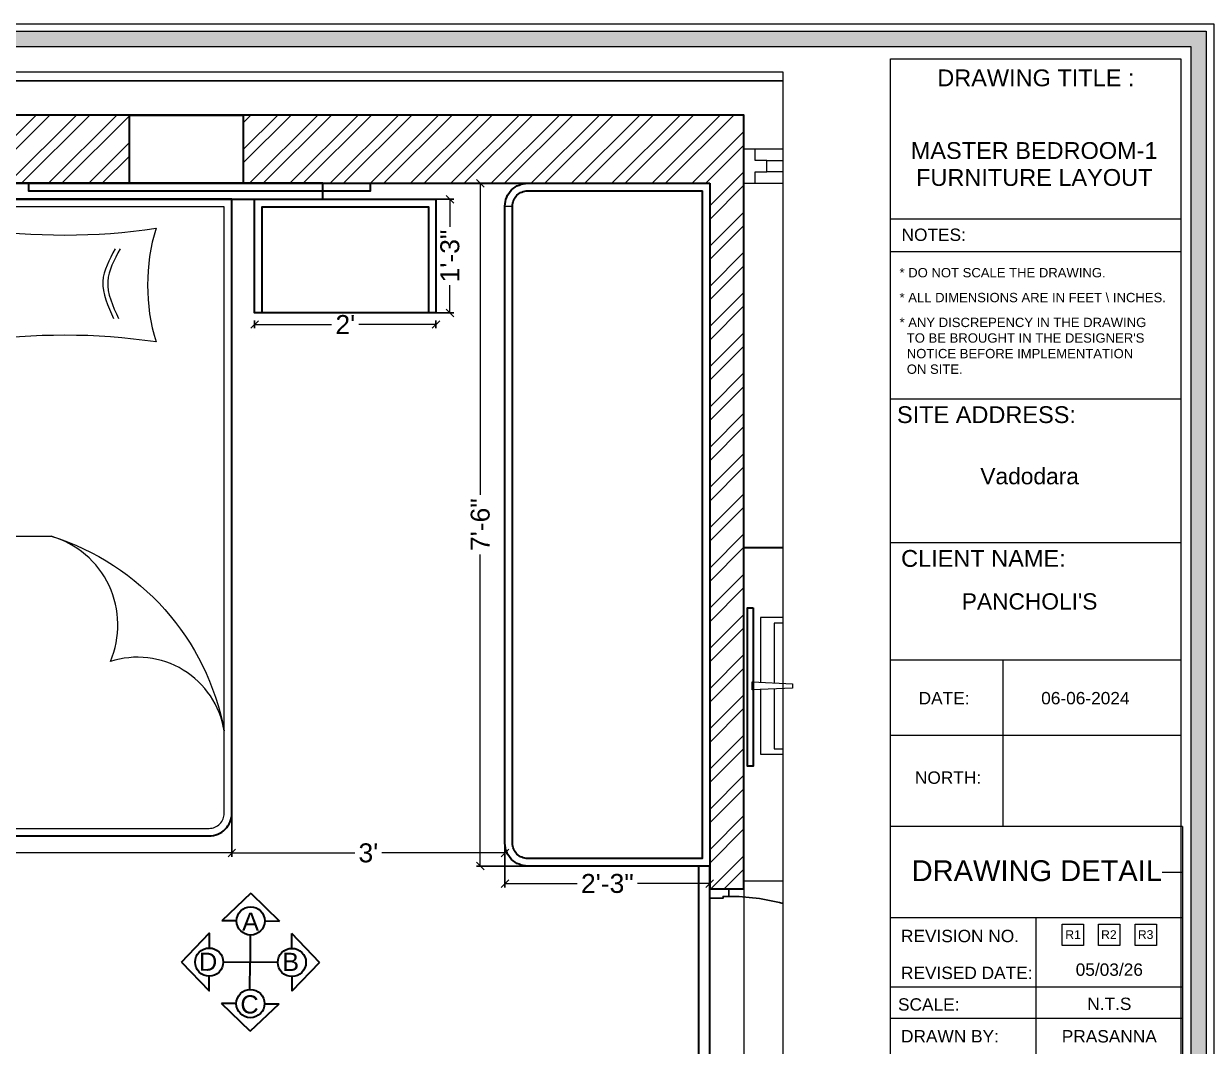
# Model space of a CAD drawing. Header units: millimetres. Extents: x 56222 to 3066687, y -650199 to -121287.
# Drawn here: x 131139 to 131295.2, y -184176.7 to -184041.9 of the extents above; entities that cross this region are included whole.
import ezdxf
from ezdxf.enums import TextEntityAlignment as Align

# ---------------------------------------------------------------- set-up
doc = ezdxf.new("R2010")
doc.units = ezdxf.units.MM
doc.header["$MEASUREMENT"] = 0
doc.header["$PDMODE"] = 35
doc.linetypes.add('DASHEDX2', pattern=[1.5, 1, -0.5])
doc.layers.get('Defpoints').update_dxf_attribs({"color": 220})
doc.layers.add('AR ELE-5', color=134, linetype='Continuous')
doc.layers.add('AR HATCH-7', color=7, linetype='Continuous')
for name, color, linetype, lineweight in [('COLUMN', 1, 'Continuous', 30), ('dim05', 1, 'Continuous', 13), ('Dimension', 10, 'DASHEDX2', 20), ('ELEVATION', 250, 'Continuous', 9), ('FIRST FLOOR', 7, 'Continuous', 9), ('FIRST FLOOR ( DW_RAIL )', 7, 'Continuous', 9), ('FIRST FLOOR_( PLine )_', 251, 'Continuous', 30), ('FURNITURE', 32, 'Continuous', 9), ('NAME PLATE', 7, 'Continuous', 25), ('Text', 7, 'Continuous', 15), ('wall', 7, 'Continuous', 30), ('WALL Dimensions', 1, 'Continuous', 0)]:
    doc.layers.add(name, color=color, linetype=linetype, lineweight=lineweight)
doc.layers.add('XX~SLAB ( PLINE )', color=251, linetype='Continuous', plot=False)
doc.styles.add('Arial', font='arial.ttf')
doc.styles.get("Standard").update_dxf_attribs({"font": 'arial.ttf', "height": 6})
doc.dimstyles.new('ISO-25', dxfattribs={"dimtxt": 2.5, "dimasz": 1, "dimexe": 0.5, "dimexo": 1, "dimtad": 0, "dimdec": 1, "dimlunit": 4, "dimtxsty": 'Standard', "dimblk": 'OBLIQUE', "dimcen": 2.5, "dimclrd": 1, "dimclre": 1, "dimclrt": 5, "dimadec": 0, "dimazin": 0, "dimtfac": 1, "dimtdec": 1, "dimtmove": 0, "dimatfit": 3, "dimfxl": 1, "dimlwd": -1, "dimarcsym": 0})

# ---------------------------------------------------------------- blocks, each defined once
blk = doc.blocks.new('_Oblique')
at = {"layer": 'wall', "color": 0, "lineweight": -2}
blk.add_line((-0.5, -0.5), (0.5, 0.5), dxfattribs=at)
blk = doc.blocks.new('*D319')
at = {"layer": 'Defpoints', "color": 0, "lineweight": 30, "transparency": 16777216}
for p in [(131210.56, -184062.94), (131199.2, -184152.94), (131210.56, -184152.94)]:
    blk.add_point(p, dxfattribs=at)
at = {"layer": 'dim05', "color": 1, "linetype": 'Continuous', "lineweight": -2, "transparency": 16777216}
for p, q in [((131209.56, -184062.94), (131198.7, -184062.94)), ((131209.56, -184152.94), (131198.7, -184152.94))]:
    blk.add_line(p, q, dxfattribs=at)
at = {"layer": 'dim05', "color": 1, "linetype": 'Continuous', "transparency": 16777216}
for p, q in [((131199.2, -184062.94), (131199.2, -184104)), ((131199.2, -184152.94), (131199.2, -184111.88))]:
    blk.add_line(p, q, dxfattribs=at)
at = {"layer": 'dim05', "color": 1, "transparency": 16777216}
for p, rotation in [((131199.2, -184062.94), 90), ((131199.2, -184152.94), 270)]:
    blk.add_blockref('_Oblique', p, dxfattribs=dict(at, rotation=rotation))
at = {"layer": 'dim05', "color": 5, "lineweight": 25, "transparency": 16777216, "insert": (131199.2, -184107.94), "char_height": 2.5, "attachment_point": 5, "rotation": 90, "style": 'Arial'}
blk.add_mtext('7\'-6"', dxfattribs=at)
blk = doc.blocks.new('*D320')
at = {"layer": 'Defpoints', "color": 0, "lineweight": 30, "transparency": 16777216}
for p in [(131202.45, -184143.66), (131229.45, -184143.66), (131229.45, -184155.25)]:
    blk.add_point(p, dxfattribs=at)
at = {"layer": 'dim05', "color": 1, "linetype": 'Continuous', "lineweight": -2, "transparency": 16777216}
for p, q in [((131202.45, -184144.66), (131202.45, -184155.75)), ((131229.45, -184144.66), (131229.45, -184155.75))]:
    blk.add_line(p, q, dxfattribs=at)
at = {"layer": 'dim05', "color": 1, "linetype": 'Continuous', "transparency": 16777216}
for p, q in [((131202.45, -184155.25), (131211.98, -184155.25)), ((131229.45, -184155.25), (131219.92, -184155.25))]:
    blk.add_line(p, q, dxfattribs=at)
at = {"layer": 'dim05', "color": 1, "transparency": 16777216, "rotation": 180}
blk.add_blockref('_Oblique', (131202.45, -184155.25), dxfattribs=at)
at = {"layer": 'dim05', "color": 1, "transparency": 16777216}
blk.add_blockref('_Oblique', (131229.45, -184155.25), dxfattribs=at)
at = {"layer": 'dim05', "color": 5, "lineweight": 25, "transparency": 16777216, "insert": (131215.95, -184155.25), "char_height": 2.5, "attachment_point": 5, "style": 'Arial'}
blk.add_mtext('2\'-3"', dxfattribs=at)
blk = doc.blocks.new('*D321')
at = {"layer": 'Defpoints', "color": 0, "lineweight": 30, "transparency": 16777216}
for p in [(131086.45, -184141.05), (131166.45, -184141.05), (131166.45, -184151.22)]:
    blk.add_point(p, dxfattribs=at)
at = {"layer": 'dim05', "color": 1, "linetype": 'Continuous', "lineweight": -2, "transparency": 16777216}
for p, q in [((131086.45, -184142.05), (131086.45, -184151.72)), ((131166.45, -184142.05), (131166.45, -184151.72))]:
    blk.add_line(p, q, dxfattribs=at)
at = {"layer": 'dim05', "color": 1, "linetype": 'Continuous', "transparency": 16777216}
for p, q in [((131086.45, -184151.22), (131122.5, -184151.22)), ((131166.45, -184151.22), (131130.41, -184151.22))]:
    blk.add_line(p, q, dxfattribs=at)
at = {"layer": 'dim05', "color": 1, "transparency": 16777216, "rotation": 180}
blk.add_blockref('_Oblique', (131086.45, -184151.22), dxfattribs=at)
at = {"layer": 'dim05', "color": 1, "transparency": 16777216}
blk.add_blockref('_Oblique', (131166.45, -184151.22), dxfattribs=at)
at = {"layer": 'dim05', "color": 5, "lineweight": 25, "transparency": 16777216, "insert": (131126.45, -184151.22), "char_height": 2.5, "attachment_point": 5, "style": 'Arial'}
blk.add_mtext('6\'-8"', dxfattribs=at)
blk = doc.blocks.new('*D322')
at = {"layer": 'Defpoints', "color": 0, "lineweight": 30, "transparency": 16777216}
for p in [(131166.45, -184145.97), (131202.45, -184145.97), (131202.45, -184151.22)]:
    blk.add_point(p, dxfattribs=at)
at = {"layer": 'dim05', "color": 1, "linetype": 'Continuous', "lineweight": -2, "transparency": 16777216}
for p, q in [((131166.45, -184146.97), (131166.45, -184151.72)), ((131202.45, -184146.97), (131202.45, -184151.72))]:
    blk.add_line(p, q, dxfattribs=at)
at = {"layer": 'dim05', "color": 1, "linetype": 'Continuous', "transparency": 16777216}
for p, q in [((131166.45, -184151.22), (131182.68, -184151.22)), ((131202.45, -184151.22), (131186.23, -184151.22))]:
    blk.add_line(p, q, dxfattribs=at)
at = {"layer": 'dim05', "color": 1, "transparency": 16777216, "rotation": 180}
blk.add_blockref('_Oblique', (131166.45, -184151.22), dxfattribs=at)
at = {"layer": 'dim05', "color": 1, "transparency": 16777216}
blk.add_blockref('_Oblique', (131202.45, -184151.22), dxfattribs=at)
at = {"layer": 'dim05', "color": 5, "lineweight": 25, "transparency": 16777216, "insert": (131184.45, -184151.22), "char_height": 2.5, "attachment_point": 5, "style": 'Arial'}
blk.add_mtext("3'", dxfattribs=at)
blk = doc.blocks.new('*D326')
at = {"layer": 'Defpoints', "color": 0, "lineweight": 30, "transparency": 16777216}
for p in [(131169.45, -184080.03), (131193.36, -184080.03), (131193.36, -184081.56)]:
    blk.add_point(p, dxfattribs=at)
at = {"layer": 'dim05', "color": 1, "linetype": 'Continuous', "lineweight": -2, "transparency": 16777216}
for p, q in [((131169.45, -184081.03), (131169.45, -184082.06)), ((131193.36, -184081.03), (131193.36, -184082.06))]:
    blk.add_line(p, q, dxfattribs=at)
at = {"layer": 'dim05', "color": 1, "linetype": 'Continuous', "transparency": 16777216}
for p, q in [((131169.45, -184081.56), (131179.61, -184081.56)), ((131193.36, -184081.56), (131183.2, -184081.56))]:
    blk.add_line(p, q, dxfattribs=at)
at = {"layer": 'dim05', "color": 1, "transparency": 16777216, "rotation": 180}
blk.add_blockref('_Oblique', (131169.45, -184081.56), dxfattribs=at)
at = {"layer": 'dim05', "color": 1, "transparency": 16777216}
blk.add_blockref('_Oblique', (131193.36, -184081.56), dxfattribs=at)
at = {"layer": 'dim05', "color": 5, "lineweight": 25, "transparency": 16777216, "insert": (131181.41, -184081.56), "char_height": 2.5, "attachment_point": 5, "style": 'Arial'}
blk.add_mtext("2'", dxfattribs=at)
blk = doc.blocks.new('*D327')
at = {"layer": 'Defpoints', "color": 0, "lineweight": 30, "transparency": 16777216}
for p in [(131190.72, -184065.04), (131195.2, -184065.04), (131190.72, -184080.03)]:
    blk.add_point(p, dxfattribs=at)
at = {"layer": 'dim05', "color": 1, "linetype": 'Continuous', "lineweight": -2, "transparency": 16777216}
for p, q in [((131191.72, -184065.04), (131195.7, -184065.04)), ((131191.72, -184080.03), (131195.7, -184080.03))]:
    blk.add_line(p, q, dxfattribs=at)
at = {"layer": 'dim05', "color": 1, "linetype": 'Continuous', "transparency": 16777216}
for p, q in [((131195.2, -184065.04), (131195.2, -184068.7)), ((131195.2, -184080.03), (131195.2, -184076.36))]:
    blk.add_line(p, q, dxfattribs=at)
at = {"layer": 'dim05', "color": 1, "transparency": 16777216}
for p, rotation in [((131195.2, -184065.04), 90), ((131195.2, -184080.03), 270)]:
    blk.add_blockref('_Oblique', p, dxfattribs=dict(at, rotation=rotation))
at = {"layer": 'dim05', "color": 5, "lineweight": 25, "transparency": 16777216, "insert": (131195.2, -184072.53), "char_height": 2.5, "attachment_point": 5, "rotation": 90, "style": 'Arial'}
blk.add_mtext('1\'-3"', dxfattribs=at)

msp = doc.modelspace()

# ---------------------------------------------------------------- hatches: boundary and pattern name
at = {"layer": 'AR HATCH-7', "lineweight": 9, "true_color": 0x939598}
h = msp.add_hatch(dxfattribs=at)
h.set_pattern_fill('ANSI32', color=252, scale=10)
h.set_pattern_definition([(45, (0, -836.1588), (-2.65165043, 2.65165043), []), (45, (1.7678, -836.1588), (-2.65165043, 2.65165043), [])])
h.paths.add_polyline_path([(131233.953, -184199.44), (131229.453, -184199.44), (131229.453, -184213.94), (131229.453, -184215.94), (131152.453, -184215.94), (131152.453, -184229.43), (131156.953, -184229.43), (131156.953, -184220.44), (131229.453, -184220.44), (131229.453, -184229.43), (131233.953, -184229.43), (131233.953, -184220.44)])
h.paths.add_polyline_path([(131152.953, -184053.94), (131073.453, -184053.94), (131073.453, -184062.94), (131152.953, -184062.94)])
h.paths.add_polyline_path([(131233.953, -184053.94), (131229.453, -184053.94), (131167.953, -184053.94), (131167.953, -184062.94), (131184.696, -184062.94), (131229.453, -184062.94), (131229.453, -184152.94), (131229.453, -184155.94), (131231.953, -184155.94), (131233.953, -184155.94)])
h.paths.add_polyline_path([(131233.953, -184184.44), (131233.953, -184183.94), (131229.453, -184183.94), (131229.453, -184199.44), (131233.953, -184199.44)])
h.paths.add_polyline_path([(131048.453, -184194.94), (131043.953, -184194.94), (131043.953, -184215.94), (131032.976, -184215.94), (131032.976, -184220.44), (131091.953, -184220.44), (131091.953, -184215.94), (131048.453, -184215.94)])
h.paths.add_polyline_path([(131108.453, -184215.94), (131092.953, -184215.94), (131092.953, -184220.44), (131108.453, -184220.44)])
h.paths.add_polyline_path([(131116.453, -184215.94), (131108.453, -184215.94), (131108.453, -184220.44), (131116.453, -184220.44), (131116.453, -184217.44)])
at = {"layer": 'Dimension', "linetype": 'Continuous', "true_color": 0xd39e00}
h = msp.add_hatch(color=42, dxfattribs=at)
h.paths.add_polyline_path([(131010.348, -184042.902), (131010.348, -184243.171), (131294.872, -184243.171), (131294.872, -184042.902)])
h.paths.add_polyline_path([(131012.344, -184044.899), (131292.875, -184044.899), (131292.875, -184241.175), (131012.344, -184241.175)], flags=16)

# ---------------------------------------------------------------- linework, layer by layer
msp.add_lwpolyline([(131231.953, -184155.94), (131231.953, -184156.94), (131231.203, -184156.94), (131231.203, -184157.19), (131229.453, -184157.19), (131229.453, -184155.94)], close=True)
at = {"layer": 'AR ELE-5', "linetype": 'ByBlock', "ltscale": 15}
msp.add_arc((131231.936, -184184.981), 28.041, 75.25196, 89.96526, dxfattribs=at)
at = {"layer": 'COLUMN'}
msp.add_lwpolyline([(131167.953, -184053.94), (131167.953, -184062.94), (131152.953, -184062.94), (131152.953, -184053.94)], close=True, dxfattribs=at)
at = {"layer": 'Dimension', "color": 42, "linetype": 'Continuous', "true_color": 0xd39e00}
for p, q in [((131291.523, -184067.667), (131253.291, -184067.667)), ((131291.523, -184071.974), (131253.291, -184071.974)), ((131291.523, -184091.405), (131253.291, -184091.405)), ((131291.523, -184110.356), (131253.291, -184110.356)), ((131291.523, -184125.797), (131253.291, -184125.797)), ((131268.084, -184125.797), (131268.084, -184147.745)), ((131291.523, -184135.732), (131253.291, -184135.732)), ((131291.755, -184147.745), (131253.173, -184147.745)), ((131291.755, -184147.745), (131291.755, -184182.69)), ((131289.093, -184153.736), (131291.755, -184153.736)), ((131253.173, -184159.726), (131291.755, -184159.726)), ((131272.464, -184182.69), (131272.464, -184159.726)), ((131291.755, -184168.912), (131253.173, -184168.912)), ((131291.755, -184173.049), (131253.173, -184173.049))]:
    msp.add_line(p, q, dxfattribs=at)
for points in [[(131009.349, -184041.903), (131295.87, -184041.903), (131295.87, -184244.17), (131009.349, -184244.17)], [(131010.348, -184042.902), (131294.872, -184042.902), (131294.872, -184243.171), (131010.348, -184243.171)], [(131012.344, -184044.899), (131292.875, -184044.899), (131292.875, -184241.175), (131012.344, -184241.175)], [(131275.879, -184160.615), (131278.694, -184160.615), (131278.694, -184163.43), (131275.879, -184163.43)], [(131280.702, -184160.615), (131283.517, -184160.615), (131283.517, -184163.43), (131280.702, -184163.43)], [(131285.524, -184160.615), (131288.34, -184160.615), (131288.34, -184163.43), (131285.524, -184163.43)]]:
    msp.add_lwpolyline(points, close=True, dxfattribs=at)
at = {"layer": 'Dimension', "color": 42, "linetype": 'ByBlock', "true_color": 0xd39e00}
msp.add_lwpolyline([(131253.291, -184239.531), (131253.291, -184046.542), (131291.523, -184046.542), (131291.523, -184239.531)], close=True, dxfattribs=at)
at = {"layer": 'ELEVATION', "lineweight": 0}
msp.add_lwpolyline([(131239.075, -184048.268), (131239.075, -184229.43), (131032.976, -184229.43), (131032.976, -184048.268)], close=True, dxfattribs=at)
at = {"layer": 'FIRST FLOOR'}
for p, q in [((131233.953, -184053.94), (131233.953, -184208.44)), ((131048.453, -184062.94), (131229.453, -184062.94)), ((131229.453, -184062.94), (131229.453, -184155.94)), ((131233.953, -184062.94), (131239.075, -184062.94)), ((131229.453, -184155.94), (131233.953, -184155.94))]:
    msp.add_line(p, q, dxfattribs=at)
at = {"layer": 'FIRST FLOOR', "ltscale": 0.7}
msp.add_lwpolyline([(131032.976, -184049.44), (131239.075, -184049.44)], dxfattribs=at)
at = {"layer": 'FIRST FLOOR ( DW_RAIL )'}
for points in [[(131239.075, -184061.44), (131236.953, -184061.44), (131236.953, -184059.94), (131235.453, -184059.94), (131235.453, -184058.44), (131233.953, -184058.44), (131233.953, -184062.94), (131235.453, -184062.94), (131235.453, -184061.44), (131236.953, -184061.44), (131236.953, -184059.94), (131239.075, -184059.94)], [(131239.075, -184058.44), (131233.953, -184058.44), (131233.953, -184062.94), (131239.075, -184062.94)]]:
    msp.add_lwpolyline(points, dxfattribs=at)
at = {"layer": 'FIRST FLOOR_( PLine )_'}
for points in [[(131229.453, -184053.94), (131073.453, -184053.94), (131073.453, -184062.94), (131229.453, -184062.94)], [(131229.453, -184062.94), (131229.453, -184155.94), (131233.953, -184155.94), (131233.953, -184053.94), (131229.453, -184053.94)]]:
    msp.add_lwpolyline(points, dxfattribs=at)
at = {"layer": 'FURNITURE'}
for p, q in [((131206.453, -184063.94), (131228.549, -184063.94)), ((131202.453, -184065.94), (131203.453, -184065.94)), ((131087.453, -184109.466), (131142.646, -184109.466))]:
    msp.add_line(p, q, dxfattribs=at)
at = {"layer": 'FURNITURE', "color": 5, "lineweight": 30, "ltscale": 10000}
msp.add_line((131233.953, -184110.94), (131239.075, -184110.94), dxfattribs=at)
at = {"layer": 'FURNITURE', "lineweight": 30}
for points in [[(131077.453, -184065.039), (131178.453, -184065.039), (131178.453, -184062.94), (131077.453, -184062.94)], [(131139.699, -184062.94), (131184.696, -184062.94), (131184.696, -184063.989), (131139.699, -184063.989)], [(131169.453, -184065.039), (131193.361, -184065.039), (131193.361, -184080.026), (131169.453, -184080.026)], [(131227.953, -184213.94), (131152.453, -184213.94), (131152.453, -184215.94), (131229.453, -184215.94), (131229.453, -184213.94), (131229.453, -184213.94), (131229.453, -184152.94), (131227.953, -184152.94)]]:
    msp.add_lwpolyline(points, close=True, dxfattribs=at)
for points in [[(131229.453, -184062.94), (131229.453, -184152.94), (131205.453, -184152.94, -0.4142136), (131202.453, -184149.94), (131202.453, -184065.94, -0.4142136), (131205.453, -184062.94)], [(131228.453, -184063.94), (131228.453, -184151.94), (131205.453, -184151.94, -0.4142136), (131203.453, -184149.94), (131203.453, -184065.94, -0.4142136), (131205.453, -184063.94)], [(131089.453, -184148.97), (131163.453, -184148.97, 0.4142136), (131166.453, -184145.97), (131166.453, -184065.039), (131086.453, -184065.039), (131086.453, -184145.97, 0.4142136)]]:
    msp.add_lwpolyline(points, format="xyb", close=True, dxfattribs=at)
at = {"layer": 'FURNITURE'}
for points in [[(131239.075, -184110.94), (131233.953, -184110.94), (131233.953, -184062.94), (131239.075, -184062.94)], [(131239.075, -184154.94), (131233.953, -184154.94), (131233.953, -184110.94), (131239.075, -184110.94)], [(131239.075, -184120.19), (131236.114, -184120.192), (131236.119, -184128.705)], [(131239.075, -184120.911), (131237.915, -184120.911), (131237.92, -184128.79)], [(131236.12, -184129.681), (131236.134, -184138.192), (131239.075, -184138.19)], [(131237.92, -184129.594), (131237.934, -184137.471), (131239.075, -184137.47)]]:
    msp.add_lwpolyline(points, dxfattribs=at)
for points in [[(131089.453, -184147.97), (131163.453, -184147.97, 0.4142136), (131165.453, -184145.97), (131165.453, -184066.039), (131087.453, -184066.039), (131087.453, -184145.97, 0.4142136)], [(131150.442, -184125.987, 0.4510747), (131142.646, -184109.466, -0.2776575), (131165.453, -184135.108, 0.4593765), (131150.442, -184125.987)]]:
    msp.add_lwpolyline(points, format="xyb", close=True, dxfattribs=at)
at = {"layer": 'FURNITURE', "lineweight": 30}
msp.add_lwpolyline([(131170.453, -184080.026), (131170.453, -184066.039), (131192.361, -184066.039), (131192.361, -184080.026)], dxfattribs=at)
at = {"layer": 'FURNITURE', "elevation": -0.005}
msp.add_lwpolyline([(131132.462, -184083.86, 0.1005861), (131132.462, -184068.86, 0.0757258), (131156.462, -184068.86, 0.1489672), (131156.462, -184083.86, 0.0741156)], format="xyb", close=True, dxfattribs=at)
at = {"layer": 'FURNITURE', "color": 5, "lineweight": 30, "ltscale": 10000}
msp.add_lwpolyline([(131235.159, -184118.9), (131235.159, -184139.767), (131234.421, -184139.767), (131234.421, -184118.9)], close=True, dxfattribs=at)
at = {"layer": 'FURNITURE'}
msp.add_lwpolyline([(131240.336, -184128.904), (131240.336, -184129.476), (131235.04, -184129.734), (131235.039, -184128.653)], close=True, dxfattribs=at)
for points in [[(131151.076, -184071.598, -0.005), (131150.304, -184073.015, -0.005), (131148.673, -184076.009, -0.005), (131150.113, -184079.125, -0.005), (131150.872, -184080.767, -0.005)], [(131151.72, -184071.598, -0.005), (131150.948, -184073.015, -0.005), (131149.318, -184076.009, -0.005), (131150.758, -184079.125, -0.005), (131151.517, -184080.767, -0.005)]]:
    msp.add_open_spline(points, degree=3, knots=[0, 0, 0, 0, 4.5779171, 9.671137, 9.671137, 9.671137, 9.671137], dxfattribs=at)
at = {"layer": 'Text', "color": 18, "lineweight": 30, "true_color": 0x000000}
for p, q in [((131168.953, -184156.523), (131165.138, -184160.161)), ((131167.082, -184160.169), (131165.138, -184160.161)), ((131168.87, -184162.032), (131168.856, -184165.624)), ((131172.51, -184165.638), (131165.326, -184165.611)), ((131168.842, -184169.217), (131168.856, -184165.624)), ((131167.04, -184171.067), (131165.096, -184171.059)), ((131168.884, -184174.727), (131165.096, -184171.059))]:
    msp.add_line(p, q, dxfattribs=at)
for points in [[(131159.816, -184165.59), (131163.487, -184161.805), (131163.478, -184163.747)], [(131159.816, -184165.59), (131163.458, -184169.403), (131163.464, -184167.461)]]:
    msp.add_lwpolyline(points, dxfattribs=at)
for centre in [(131168.939, -184160.176), (131163.469, -184165.604), (131174.367, -184165.646), (131168.898, -184171.074)]:
    msp.add_circle(centre, 1.857, dxfattribs=at)
at = {"layer": 'WALL Dimensions', "color": 18, "lineweight": 30, "true_color": 0x000000}
for p, q in [((131168.953, -184156.523), (131172.74, -184160.19)), ((131170.796, -184160.183), (131172.74, -184160.19)), ((131174.374, -184163.789), (131174.382, -184161.844)), ((131178.02, -184165.659), (131174.382, -184161.844)), ((131178.02, -184165.659), (131174.353, -184169.447)), ((131174.36, -184167.503), (131174.353, -184169.447)), ((131168.884, -184174.727), (131172.699, -184171.088)), ((131170.755, -184171.081), (131172.699, -184171.088))]:
    msp.add_line(p, q, dxfattribs=at)
at = {"layer": 'XX~SLAB ( PLINE )'}
msp.add_lwpolyline([(131032.976, -184049.44), (131239.075, -184049.44)], dxfattribs=at)

# ---------------------------------------------------------------- texts
at = {"layer": 'NAME PLATE', "style": 'Arial'}
for s, height, p in [('DRAWING TITLE : ', 2.21798, (131272.861, -184050.154)), ('MASTER BEDROOM-1', 2.21798, (131272.207, -184059.731)), ('FURNITURE LAYOUT', 2.21798, (131272.216, -184063.284)), ('NOTES:', 1.6297, (131258.963, -184070.54)), ('SITE ADDRESS:', 2.21798, (131265.917, -184094.548)), ('Vadodara', 2.1441, (131271.605, -184102.619)), ('CLIENT NAME:', 2.21798, (131265.513, -184113.498)), ("PANCHOLI'S", 2.1441, (131271.605, -184119.129)), ('DATE:', 1.6297, (131260.329, -184131.623)), ('06-06-2024', 1.6297, (131278.954, -184131.623)), ('NORTH:', 1.6297, (131260.85, -184142.1)), ('DRAWING DETAIL', 2.74215, (131272.554, -184154.925)), ('REVISION NO.', 1.62967, (131262.434, -184162.974)), ('REVISED DATE: ', 1.62967, (131263.636, -184167.833)), ('SCALE:', 1.6297, (131258.307, -184172.001)), ('DRAWN BY:', 1.6297, (131261.105, -184176.189)), ('PRASANNA', 1.6297, (131282.109, -184176.195))]:
    msp.add_text(s, height=height, dxfattribs=at).set_placement(p, align=Align.CENTER)
for s, p in [('R1', (131276.31, -184162.553)), ('R2', (131281.028, -184162.553))]:
    msp.add_text(s, height=1.1489, dxfattribs=at).set_placement(p)
at = {"layer": 'NAME PLATE', "char_height": 1.23257, "width": 47.6206, "attachment_point": 1, "style": 'Arial'}
for s, insert in [('* DO NOT SCALE THE DRAWING.', (131254.459, -184074.107)), ('* ALL DIMENSIONS ARE IN FEET \\\\ INCHES.', (131254.459, -184077.385)), ("* ANY DISCREPENCY IN THE DRAWING \\P  TO BE BROUGHT IN THE DESIGNER'S\\P  NOTICE BEFORE IMPLEMENTATION \\P  ON SITE.", (131254.459, -184080.663))]:
    msp.add_mtext(s, dxfattribs=dict(at, insert=insert))
at = {"layer": 'NAME PLATE', "lineweight": 0, "attachment_point": 2, "style": 'Arial'}
for s, insert, char_height, width in [('R3', (131286.897, -184161.4), 1.1489, 2.24225), ('05/03/26', (131282.109, -184165.779), 1.6297, 14.12302), ('N.T.S', (131282.109, -184170.29), 1.6297, 3.18068)]:
    msp.add_mtext(s, dxfattribs=dict(at, insert=insert, char_height=char_height, width=width))
at = {"layer": 'Text', "char_height": 2.395, "rotation": 359.78104}
for s, insert, attachment_point in [('A', (131170.045, -184159.07), 3), ('D', (131164.541, -184164.363), 3), ('B', (131175.322, -184164.375), 3), ('C', (131169.993, -184172.411), 9)]:
    msp.add_mtext_dynamic_manual_height_columns(s, width=5.27587, gutter_width=7.483, heights=[0], dxfattribs=dict(at, insert=insert, attachment_point=attachment_point))

# ---------------------------------------------------------------- dimensions: what is measured, and where the dimension line sits
at = {"layer": 'dim05', "color": 27, "lineweight": 25, "true_color": 0x7d5120}
for base, p1, p2, picture, middle in [((131199.199, -184152.94), (131210.556, -184062.94), (131210.556, -184152.94), '*D319', (131199.199, -184107.94)), ((131195.202, -184065.039), (131190.72, -184080.026), (131190.72, -184065.039), '*D327', (131195.202, -184072.532))]:
    dim = msp.add_linear_dim(base=base, p1=p1, p2=p2, angle=90, dimstyle='ISO-25', override={"dimtxsty": 'Arial', "dimtmove": 1}, dxfattribs=at)
    dim.commit()
    dim.dimension.update_dxf_attribs({"geometry": picture, "text_midpoint": middle})
for base, p1, p2, picture, middle in [((131193.361, -184081.557), (131169.453, -184080.026), (131193.361, -184080.026), '*D326', (131181.407, -184081.557)), ((131166.453, -184151.216), (131086.453, -184141.052), (131166.453, -184141.052), '*D321', (131126.453, -184151.216)), ((131229.453, -184155.254), (131202.453, -184143.664), (131229.453, -184143.664), '*D320', (131215.953, -184155.254)), ((131202.453, -184151.216), (131166.453, -184145.97), (131202.453, -184145.97), '*D322', (131184.453, -184151.216))]:
    dim = msp.add_linear_dim(base=base, p1=p1, p2=p2, dimstyle='ISO-25', override={"dimtxsty": 'Arial', "dimtmove": 1}, dxfattribs=at)
    dim.commit()
    dim.dimension.update_dxf_attribs({"geometry": picture, "text_midpoint": middle})

doc.saveas('drawing.dxf')
